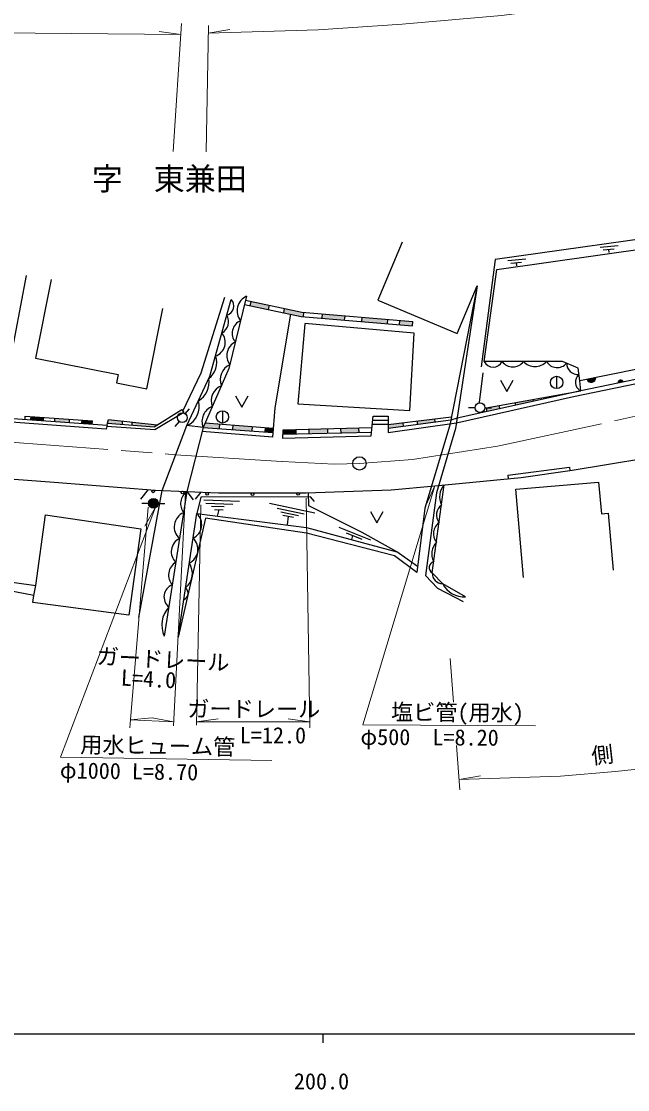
# Model space of a CAD drawing. Units: millimetres at full size, sheet at 1:1000; details may follow other scales. Extents: x 40000 to 680000, y 20000 to 380000.
# Drawn here: x 233975 to 302388, y 198715 to 319335 of the extents above; entities that cross this region are included whole.
import ezdxf
from ezdxf.enums import TextEntityAlignment as Align

# ---------------------------------------------------------------- set-up
doc = ezdxf.new("R2010")
doc.units = ezdxf.units.MM
doc.header["$LTSCALE"] = 1000
doc.linetypes.add('CHAIN', pattern=[18.5, 12, -1.5, 3.5, -1.5])
for name, color, linetype, lineweight in [('M-BGD', 7, 'Continuous', 25), ('M-BMK', 2, 'CHAIN', 13), ('M-BMK-SRVR', 3, 'Continuous', 25), ('M-STR-HTXT', 7, 'Continuous', 13), ('M-TTL-BAND', 7, 'Continuous', 25)]:
    doc.layers.add(name, color=color, linetype=linetype, lineweight=lineweight)
doc.layers.add('M-BMK-HTXT', color=7, linetype='Continuous')
doc.styles.add('ＭＳ ゴシック', font='')
doc.styles.get('ＭＳ ゴシック').set_extended_font_data('MS Gothic')

msp = doc.modelspace()

# ---------------------------------------------------------------- hatches: boundary and pattern name
at = {"layer": 'M-BGD'}
for points in [[(259895, 287719), (259791, 287230), (261826, 286797), (261929, 287286)], [(265803, 286487), (265613, 286503), (263645, 286922), (263541, 286433), (265540, 286008), (265761, 285989)], [(270458, 286096), (267903, 286311), (267862, 285812), (270417, 285597)], [(275281, 285690), (272390, 285933), (272348, 285435), (275239, 285192)], [(278159, 285448), (276647, 285575), (276605, 285077), (278117, 284950)], [(298785, 279097), (297814, 278900, 0.82183)], [(301298, 278495), (301911, 278622, 0.84072)], [(297098, 277625), (294158, 277091), (294178, 276982)], [(291760, 276449), (291724, 276648), (289709, 276282), (289759, 276008)], [(287896, 275953), (286423, 275685), (286509, 275291), (287958, 275611)], [(236442, 274615), (235025, 274715), (235000, 274366), (236418, 274266)], [(239386, 274406), (237722, 274524), (237698, 274175), (239362, 274057)], [(241985, 274222), (240837, 274303), (240813, 273954), (241961, 273872)], [(245363, 274215), (243799, 274389), (243696, 273976), (245334, 273848)], [(246449, 274095), (246423, 273762), (248944, 273565), (249290, 273779)], [(256338, 273893), (254720, 274021), (254492, 273496), (256297, 273364)], [(277046, 274034), (275372, 273833), (275372, 273352), (277100, 273585)], [(280636, 274467), (278646, 274227), (278697, 273801), (280683, 274070)], [(260031, 273602), (257845, 273774), (257804, 273252), (259991, 273091)], [(262391, 273416), (261533, 273483), (261494, 272980), (262352, 272917)], [(264948, 273227), (263467, 273192), (263456, 272692), (264960, 272728)], [(268547, 273313), (266452, 273263), (266464, 272763), (268558, 272813)], [(272065, 273396), (270041, 273348), (270053, 272848), (272077, 272896)], [(248332, 264906, 0.41421), (248882, 264356, 0.41421), (249432, 264906, 1)]]:
    msp.add_hatch(color=256, dxfattribs=at).paths.add_polyline_path(points)

# ---------------------------------------------------------------- linework, layer by layer
for p, q in [((299295, 293826), (301320, 294012)), ((299623, 293529), (300855, 293642)), ((300239, 293585), (300261, 293248)), ((288870, 292322), (290894, 292508)), ((289197, 292025), (290430, 292138)), ((289813, 292081), (289836, 291744)), ((259791, 287230), (259895, 287719)), ((261929, 287286), (261826, 286797)), ((263645, 286922), (263541, 286433)), ((265803, 286487), (265761, 285989)), ((267903, 286311), (267862, 285812)), ((270458, 286096), (270417, 285597)), ((272390, 285933), (272348, 285435)), ((275281, 285690), (275239, 285192)), ((276647, 285575), (276605, 285077)), ((278117, 284950), (278159, 285448)), ((286047, 279653), (285625, 276286)), ((294380, 279266), (294380, 277866)), ((286423, 275685), (297098, 277625)), ((289759, 276008), (289709, 276282)), ((291760, 276449), (291724, 276648)), ((294178, 276982), (294158, 277091)), ((252475, 275005), (252951, 275585)), ((256665, 275378), (256665, 273978)), ((285188, 275716), (284438, 275716)), ((286288, 275716), (287038, 275716)), ((286423, 275685), (286509, 275291)), ((287958, 275611), (287896, 275953)), ((234391, 274409), (234415, 274758)), ((234415, 274758), (241985, 274222)), ((235025, 274715), (235000, 274366)), ((236442, 274615), (236418, 274266)), ((237722, 274524), (237698, 274175)), ((239386, 274406), (239362, 274057)), ((240813, 273954), (240837, 274303)), ((241961, 273872), (241985, 274222)), ((245363, 274215), (245334, 273848)), ((246449, 274095), (246423, 273762)), ((251778, 274154), (251302, 273574)), ((254720, 274021), (262391, 273416)), ((256338, 273893), (256297, 273364)), ((273582, 273857), (275372, 273857)), ((273630, 274304), (275372, 274304)), ((275372, 273833), (282525, 274695)), ((277100, 273585), (277046, 274034)), ((278697, 273801), (278646, 274227)), ((280683, 274070), (280636, 274467)), ((243656, 273752), (243619, 273583)), ((254492, 273496), (252648, 273698)), ((254492, 273496), (262352, 272917)), ((257845, 273774), (257804, 273252)), ((260031, 273602), (259991, 273091)), ((261494, 272980), (261533, 273483)), ((263467, 273192), (263446, 272273)), ((273484, 272929), (263456, 272692)), ((273537, 273431), (263467, 273192)), ((264948, 273227), (264960, 272728)), ((266464, 272763), (266452, 273263)), ((268558, 272813), (268547, 273313)), ((270053, 272848), (270041, 273348)), ((272077, 272896), (272065, 273396)), ((288880, 268080), (288917, 267685)), ((248289, 266470), (247434, 265390)), ((252651, 266254), (253378, 265294)), ((253608, 265381), (254268, 266186)), ((248332, 264906), (247582, 264906)), ((249432, 264906), (250182, 264906)), ((254570, 265307), (258602, 265158)), ((254789, 264945), (257843, 264832)), ((255438, 264595), (256845, 264544)), ((255779, 264234), (256738, 264199)), ((256259, 264217), (256071, 263474)), ((261975, 264944), (267096, 263859)), ((262849, 264368), (265887, 263725)), ((263260, 263972), (265249, 263551)), ((263485, 263591), (264696, 263335)), ((264091, 263463), (263964, 262469)), ((269816, 262237), (273376, 260810)), ((270622, 261585), (272410, 260868)), ((271349, 261293), (271220, 260817))]:
    msp.add_line(p, q, dxfattribs=at)
for points in [[(297098, 277625), (296997, 278734), (296789, 280165), (295043, 280931), (286200, 280926), (287618, 291330), (316518, 295431), (319847, 290953), (317400, 296652), (287434, 292460), (285870, 280346)], [(276933, 294389), (274197, 287848), (283143, 284107), (285391, 289483), (282338, 273734), (279519, 264380)], [(213558, 269100), (237659, 267320), (249086, 266406), (256215, 266103), (266109, 266112), (275699, 266423), (280632, 266899), (290363, 267822), (296141, 268645), (304114, 269975), (304028, 270489), (339031, 278875), (341959, 278482), (344569, 278250), (352177, 279317), (363372, 280857), (371491, 281982), (378341, 283586), (387568, 285988), (396732, 288754), (403383, 291597), (407962, 293133)], [(222435, 293535), (220383, 282842), (232616, 280494), (234564, 290644)], [(319847, 290953), (322836, 283990), (296997, 278734)], [(237330, 290192), (235575, 281298), (244884, 279460), (244700, 278526), (248135, 277848), (249921, 286899)], [(259392, 288307), (257390, 280150), (254492, 273496), (252651, 266254), (250104, 249924)], [(285391, 289483), (282968, 273376), (280813, 266086), (279593, 256775), (280936, 255337), (283831, 253838)], [(247240, 252020), (249845, 266374), (252648, 273698), (255243, 279270), (257658, 287945)], [(252209, 275334), (254251, 279656), (256948, 288195)], [(259161, 287364), (265540, 286008), (278117, 284950)], [(259280, 287849), (265613, 286503), (278159, 285448)], [(264357, 286259), (262570, 275683), (262309, 272370), (254377, 273045)], [(265952, 285186), (265168, 276147), (277816, 275412), (278313, 284144), (265954, 285216)], [(263446, 272273), (273444, 272551), (273676, 274747), (275372, 274747), (275372, 272918), (283064, 274015), (296285, 276961), (323430, 282575), (322836, 283990)], [(323235, 283039), (297098, 277625), (283145, 274550)], [(288055, 278833), (288771, 277538), (289487, 278833)], [(258137, 277071), (258853, 275776), (259569, 277071)], [(213342, 275902), (243656, 273752), (243696, 273976), (248944, 273565), (252093, 275514), (252326, 275154), (249018, 273211), (243619, 273583), (243543, 273299)], [(243543, 273299), (213413, 275529), (213342, 275902)], [(243696, 273976), (243799, 274389), (249290, 273779)], [(283145, 274550), (282450, 274309), (275372, 273352)], [(288880, 268080), (295822, 269002), (295878, 268608)], [(284107, 254351), (281528, 255823), (280331, 257050), (281696, 267000)], [(290629, 256553), (289754, 266500), (299111, 267323), (299426, 263746), (300188, 263813), (300755, 257371)], [(267062, 265137), (266593, 265632), (254232, 265596), (253787, 263765)], [(278673, 257788), (276346, 259428), (272432, 261607), (266410, 264624), (266362, 266120)], [(279519, 264380), (278584, 257089), (276082, 258984), (266163, 261559), (254761, 263249), (251653, 249816), (253787, 263765), (266153, 262190), (276346, 259428)], [(235386, 254511), (229677, 255609), (230661, 262114), (226680, 263166), (231462, 262856), (230502, 256346), (235590, 255649)], [(273389, 263997), (274104, 262702), (274820, 263997)]]:
    msp.add_lwpolyline(points, dxfattribs=at)
msp.add_lwpolyline([(235265, 253715), (235386, 254511), (235590, 255649), (236695, 263610), (247470, 262028), (246093, 252278)], close=True, dxfattribs=at)
for centre, radius in [((294380, 278566), 700), ((285738, 275716), 550), ((252126, 274579), 550), ((256665, 274678), 700), ((248882, 264906), 550), ((248838, 266266), 150), ((252159, 266128), 150), ((254948, 265999), 150), ((260067, 265958), 150), ((265209, 265983), 150)]:
    msp.add_circle(centre, radius, dxfattribs=at)
for centre, radius, start, end in [((260114, 286660), 1798, 113.64502, 218.77197), ((256882, 287208), 1070, 285.32801, 43.56156), ((255838, 285450), 1512, 300.22765, 28.66192), ((259300, 284108), 1542, 112.44147, 219.97551), ((255339, 283096), 1639, 289.14176, 39.74781), ((258837, 281591), 1687, 115.22227, 217.19471), ((253882, 280763), 2144, 305.44942, 21.45995), ((258258, 278887), 1849, 114.4122, 201.80648), ((287219, 281433), 1138, 206.43033, 333.63498), ((289430, 281801), 1477, 216.25944, 323.80587), ((291931, 282176), 1808, 223.58852, 316.47679), ((294435, 281625), 1380, 210.24991, 319.8407), ((296820, 280779), 1332, 181.87207, 273.12116), ((252728, 278592), 2434, 300.00935, 10.05906), ((297570, 278602), 1085, 128.64613, 244.16671), ((298280, 279094), 505, 202.67052, 0.32871), ((301616, 278505), 318, 21.59304, 181.81077), ((257253, 276489), 1853, 112.58229, 200.34733), ((251719, 275826), 2322, 293.5919, 16.47652), ((256138, 274176), 1781, 110.48676, 202.44286), ((283196, 265626), 2034, 137.50046, 206.87209), ((253647, 264874), 1703, 125.81717, 216.45542), ((282130, 263607), 1330, 124.25151, 220.12103), ((252964, 262257), 1745, 113.16948, 229.10312), ((252610, 262517), 1716, 295.91502, 46.68925), ((282021, 261491), 1553, 125.79317, 218.57937), ((252519, 259458), 1636, 115.21504, 227.05755), ((252183, 259725), 1716, 295.91502, 46.68925), ((282149, 259227), 1866, 136.00308, 208.36946), ((252280, 256813), 1691, 121.20091, 221.07169), ((251142, 257028), 2131, 309.7996, 32.80467), ((280699, 257657), 710, 105.64313, 238.72942), ((281559, 257050), 1228, 180, 268.58933), ((283935, 257044), 2698, 206.90008, 273.66546), ((251510, 254353), 1441, 110.52381, 231.74879), ((251965, 254768), 825, 293.5931, 49.01117), ((252802, 251192), 2981, 137.10189, 205.1707)]:
    msp.add_arc(centre, radius, start, end, dxfattribs=at)
at = {"layer": 'M-BMK'}
msp.add_lwpolyline([(213318, 273267), (251378, 270405), (263386, 269626), (269267, 269344), (272125, 269419), (278119, 269863), (287695, 271369), (305143, 275150), (309172, 276042), (315005, 277301), (321929, 278868), (352242, 285474), (361866, 287669), (369246, 289127), (388607, 293613), (401609, 296378), (407443, 297381), (414282, 298368)], dxfattribs=at)
at = {"layer": 'M-BMK-SRVR'}
msp.add_circle((272125, 269419), 750, dxfattribs=at)
at = {"layer": 'M-STR-HTXT'}
for p, q in [((252043, 319099), (251094, 304642)), ((254827, 304598), (255077, 318866)), ((251960, 317841), (249532, 318206)), ((255062, 317993), (257481, 318413)), ((280632, 266899), (279604, 264670)), ((251134, 239805), (252499, 266111)), ((266509, 239573), (266101, 265484)), ((246210, 239572), (248270, 264468)), ((249095, 264483), (247913, 262330)), ((253741, 239856), (254218, 264749)), ((282369, 247396), (282733, 242464)), ((246286, 240481), (248731, 240696)), ((246286, 240481), (251156, 240228)), ((251156, 240228), (248746, 240695)), ((253748, 240246), (256180, 240584)), ((253748, 240246), (266499, 240228)), ((266499, 240228), (264068, 240573)), ((283094, 237583), (283465, 232560)), ((283379, 233726), (285797, 234145))]:
    msp.add_line(p, q, dxfattribs=at)
for points in [[(255062, 317993), (267470, 318395), (276945, 319007), (288146, 319983), (294961, 320868), (306501, 322864), (318893, 325694), (332439, 329076), (349133, 333750), (361217, 335876), (372861, 337558), (382680, 338783), (399354, 340389), (416258, 341389), (463704, 342227)], [(127199, 327511), (135166, 325582), (141216, 324234), (146578, 323252), (154173, 322105), (162946, 321130), (171636, 320245), (194378, 318382), (251960, 317841)], [(291981, 239796), (272503, 239913), (280632, 266899)], [(262225, 235869), (238389, 236250), (249095, 264483)], [(331116, 240574), (323693, 238414), (317269, 236946), (311918, 235936), (306982, 235265), (301029, 234626), (294801, 234094), (283379, 233726)]]:
    msp.add_lwpolyline(points, dxfattribs=at)
at = {"layer": 'M-TTL-BAND'}
for p, q in [((40000, 205000), (579000, 205000)), ((268000, 205000), (268000, 204000))]:
    msp.add_line(p, q, dxfattribs=at)

# ---------------------------------------------------------------- texts
at = {"layer": 'M-BMK-HTXT', "style": 'ＭＳ ゴシック'}
msp.add_text('字\u3000東兼田', height=2566, dxfattribs=at).set_placement((241915, 299505), align=Align.BOTTOM_LEFT)
at = {"layer": 'M-STR-HTXT', "style": 'ＭＳ ゴシック'}
for s, rotation, p in [('ガードレール', 357.03, (242403, 246221)), ('L=4.0', 357.03, (245141, 243795)), ('ガードレール', 359.92, (252701, 240247)), ('塩ビ管(用水)', 359.655, (275679, 239894)), ('L=12.0', 359.92, (258619, 237264)), ('φ500  L=8.20', 359.655, (272224, 237089)), ('側\u3000溝 L=46.0', 6.453, (298467, 234915)), ('用水ヒューム管', 359.085, (240595, 236215)), ('φ1000 L=8.70', 359.085, (238296, 233329))]:
    msp.add_text(s, height=1833, rotation=rotation, dxfattribs=at).set_placement(p, align=Align.BOTTOM_LEFT)
at = {"layer": 'M-TTL-BAND', "style": 'ＭＳ ゴシック'}
msp.add_text('200.0', height=1833, dxfattribs=at).set_placement((267844, 198195), align=Align.BOTTOM_CENTER)

doc.saveas('drawing.dxf')
